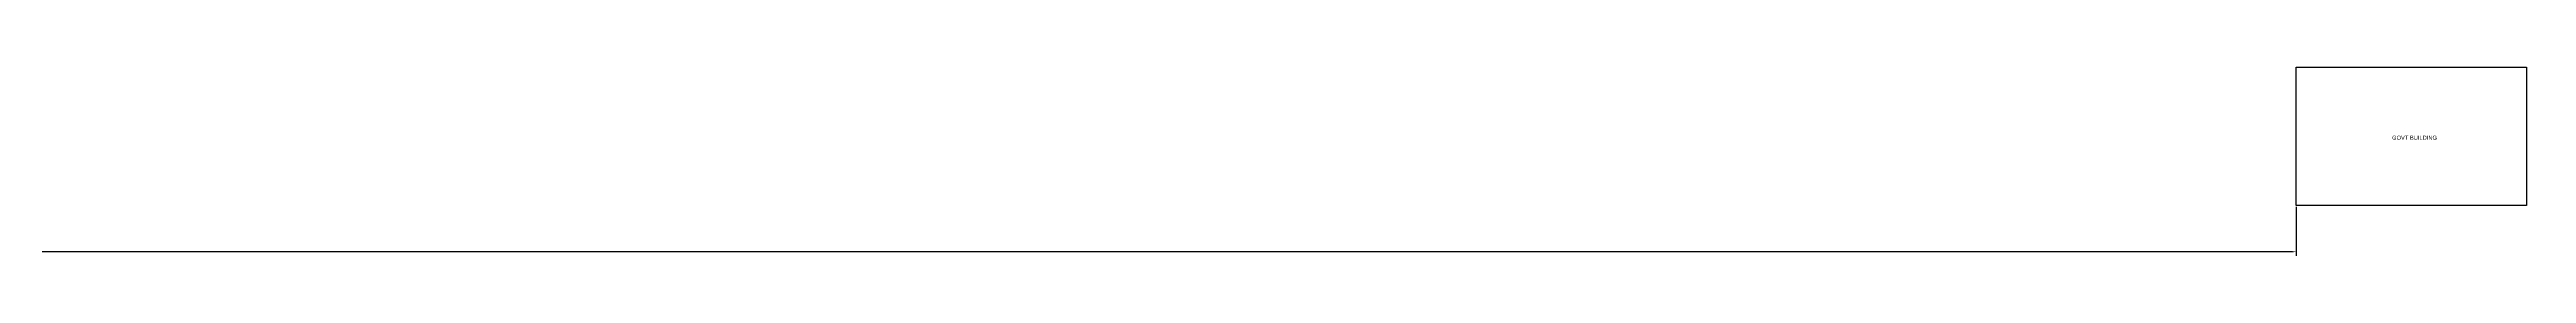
# Model space of a CAD drawing. Header units: metres. Extents: x 1422408 to 2267436, y 3843 to 80428.
# Drawn here: x 2267328.5 to 2267436.2, y 4032.3 to 4040.5 of the extents above; entities that cross this region are included whole.
import ezdxf

# ---------------------------------------------------------------- set-up
doc = ezdxf.new("R2010")
doc.units = ezdxf.units.M
doc.header["$LTSCALE"] = 3.5
doc.header["$MEASUREMENT"] = 0
doc.layers.get('DEFPOINTS').update_dxf_attribs({"linetype": 'CONTINUOUS'})
doc.layers.add('0 @ 1', color=7, linetype='CONTINUOUS')
doc.layers.add('DISTANCE_FROM_GOVT_BLDG', color=7, linetype='CONTINUOUS')
doc.dimstyles.get("Standard").update_dxf_attribs({"dimtxt": 0.18, "dimasz": 0.18, "dimexe": 0.18, "dimexo": 0.0625, "dimgap": 0.09, "dimtad": 0, "dimtih": 1, "dimtoh": 1, "dimdec": 4, "dimzin": 0, "dimdsep": 46, "dimtxsty": 'STANDARD', "dimcen": 0.09, "dimadec": 0, "dimazin": 0, "dimtfac": 1, "dimtdec": 4, "dimtofl": 0, "dimtmove": 0, "dimatfit": 3, "dimfxl": 1, "dimtolj": 1, "dimtzin": 0, "dimarcsym": 0})

# ---------------------------------------------------------------- blocks, each defined once
blk = doc.blocks.new('*D348')
at = {"layer": 'DEFPOINTS', "color": 0}
for p in [(2267426.15, 4034.53), (2267078.15, 4032.53), (2267426.15, 4032.53)]:
    blk.add_point(p, dxfattribs=at)
at = {"layer": 'DISTANCE_FROM_GOVT_BLDG', "color": 0, "lineweight": -2}
for p, q in [((2267426.15, 4034.47), (2267426.15, 4032.35)), ((2267078.15, 4032.59), (2267078.15, 4032.71)), ((2267078.33, 4032.53), (2267251.49, 4032.53)), ((2267425.97, 4032.53), (2267252.81, 4032.53))]:
    blk.add_line(p, q, dxfattribs=at)
at = {"layer": 'DISTANCE_FROM_GOVT_BLDG', "color": 0}
for points in [[(2267078.33, 4032.56), (2267078.33, 4032.5), (2267078.15, 4032.53)], [(2267425.97, 4032.56), (2267425.97, 4032.5), (2267426.15, 4032.53)]]:
    blk.add_solid(points, dxfattribs=at)
at = {"layer": 'DISTANCE_FROM_GOVT_BLDG', "color": 0, "insert": (2267252.15, 4032.53), "char_height": 0.18, "attachment_point": 5}
blk.add_mtext('\\A1;348.0000', dxfattribs=at)

msp = doc.modelspace()

# ---------------------------------------------------------------- linework, layer by layer
at = {"layer": 'DISTANCE_FROM_GOVT_BLDG'}
msp.add_lwpolyline([(2267436.15322, 4034.5288), (2267426.15322, 4034.5288), (2267426.15322, 4040.5288), (2267436.15322, 4040.5288)], close=True, dxfattribs=at)

# ---------------------------------------------------------------- texts
at = {"layer": '0 @ 1', "insert": (2267430.31697, 4037.55828), "char_height": 0.18, "attachment_point": 1}
msp.add_mtext_dynamic_manual_height_columns('GOVT BUILDING', width=2.8192702, gutter_width=0.9, heights=[0], dxfattribs=at)

# ---------------------------------------------------------------- dimensions: what is measured, and where the dimension line sits
at = {"layer": 'DISTANCE_FROM_GOVT_BLDG'}
dim = msp.add_linear_dim(base=(2267426.15322, 4032.5288), p1=(2267078.15322, 4032.5288), p2=(2267426.15322, 4034.5288), dimstyle='STANDARD', override={"dimscale": 1}, dxfattribs=at)
dim.commit()
dim.dimension.update_dxf_attribs({"geometry": '*D348', "text_midpoint": (2267252.15322, 4032.5288)})

doc.saveas('drawing.dxf')
